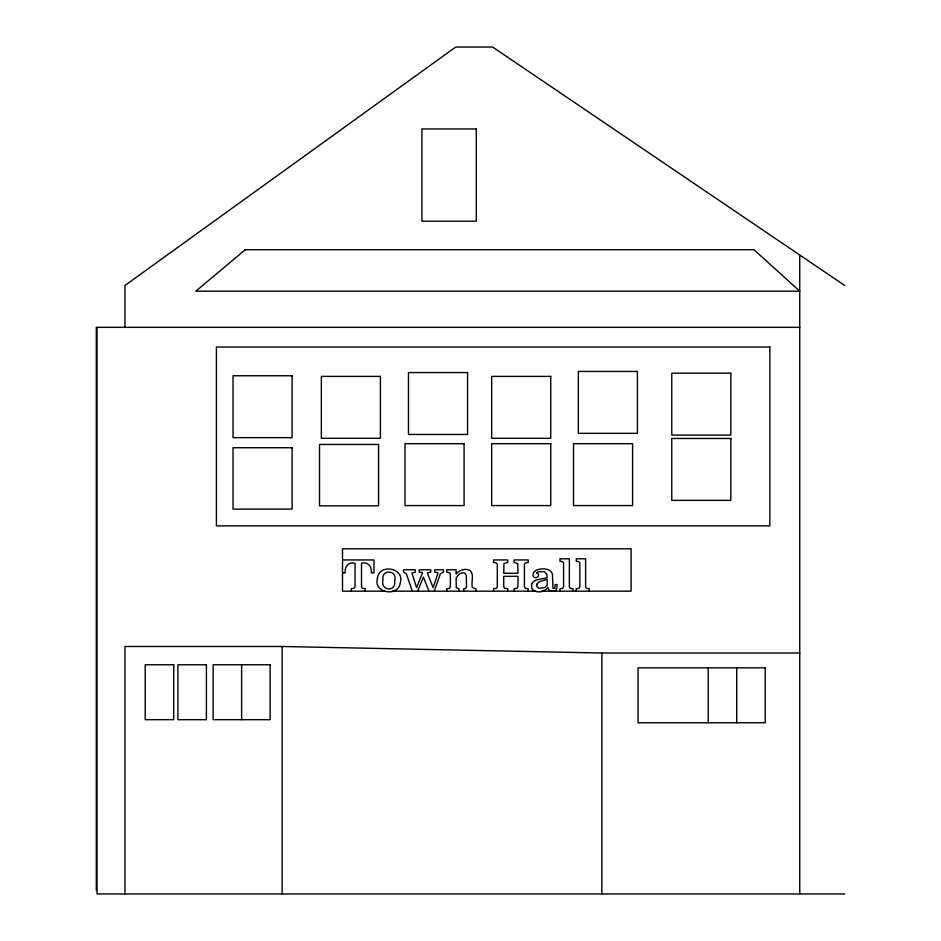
<?xml version="1.0" encoding="UTF-8"?>
<svg xmlns="http://www.w3.org/2000/svg" width="941" height="941" viewBox="0 0 941 941"><rect width="100%" height="100%" fill="white"/><g stroke="black" fill="none" stroke-linecap="round" stroke-linejoin="round"><path stroke-width="1.41" d="M434.224 591.171L440.435 573.598L443.47 572.163L443.47 569.775L434.601 569.775L434.601 572.163L437.518 572.457L437.965 573.304L433.083 587.596L427.332 572.928L430.778 572.163L430.778 569.775L419.215 569.775L419.215 572.163L422.097 572.422L422.45 573.175L416.569 587.596L411.946 573.045L415.31 572.163L415.31 569.775L403.536 569.775L403.536 572.163L406.312 573.634L412.276 591.171M417.581 591.171L423.415 577.174L428.967 591.171M799.744 327.35L96.311 327.35L96.311 890.515M342.512 559.942L373.989 559.942L373.989 572.798L371.342 572.928C372.048 566.882 368.013 561.295 361.509 563.259L361.509 586.796L362.45 588.243L365.284 588.725L365.284 591.171M384.987 591.171L342.512 591.171L342.512 548.791L631.093 548.791L631.093 591.171L541.734 591.171M392.315 591.171L535.876 591.171M799.744 653.019L601.875 653.019L282.147 646.491L124.965 646.491L124.965 893.95M844.689 893.95L97.029 893.95L97.029 327.35M342.512 572.798L345.159 572.928C344.441 566.847 348.523 561.283 355.039 563.259L355.039 586.796L354.098 588.243L351.299 588.725L351.299 591.171M844.689 285.464L492.649 47.05L455.715 47.05L124.965 285.464L124.965 327.35M799.744 255.035L799.744 893.95M736.709 667.851L736.709 722.77M708.208 667.851L708.208 722.77M601.875 653.019L601.875 893.95M589.278 591.171L589.278 588.772L586.525 588.301L585.62 586.878L585.62 558.801L576.245 558.801L576.245 561.201L578.95 561.671L579.856 563.094L579.856 586.878L578.95 588.301L576.245 588.772L576.245 591.171M573.01 591.171L573.01 588.772L570.258 588.301L569.352 586.878L569.352 558.801L559.977 558.801L559.977 561.201L562.683 561.671L563.588 563.094L563.588 586.878L562.683 588.301L559.977 588.772L559.977 591.171M528.207 591.171L528.207 588.725L525.36 588.243L524.419 586.796L524.419 564.353L525.36 562.894L528.207 562.412L528.207 559.942L514.033 559.942L514.033 562.412L517.738 563.506L517.985 573.257L503.741 573.257L503.988 563.506L507.693 562.412L507.693 559.942L493.566 559.942L493.566 562.412L496.377 562.894L497.307 564.353L497.307 586.796L496.377 588.243L493.566 588.725L493.566 591.171M514.033 591.171L514.033 588.725L516.997 588.243L517.985 586.796L517.985 576.327L503.741 576.327L503.741 586.796L504.729 588.243L507.693 588.725L507.693 591.171M475.911 591.171L475.911 588.772L472.453 587.702C470.571 582.35 475.523 572.434 468.371 569.717C463.854 568.564 458.949 570.387 456.114 574.057L456.114 569.775L446.74 569.775L446.74 572.163L449.457 572.646L450.363 574.057L450.363 586.878L449.457 588.301L446.74 588.772L446.74 591.171M463.678 591.171L463.678 588.772L465.795 588.301L466.501 586.878L466.289 575.28L464.666 572.916C460.972 571.869 457.573 575.08 456.114 578.221L456.291 587.702L458.937 588.772L458.937 591.171M282.147 646.491L282.147 893.95M241.625 664.758L241.625 719.677M377.494 578.15C372.742 593.148 398.419 597.37 400.243 582.961C405.195 567.764 378.929 563.236 377.494 578.15M394.667 580.621C396.632 592.465 379.941 591.301 383.022 579.609C380.964 568.905 397.937 569.905 394.667 580.621M531.512 584.326L531.806 588.36L533.182 590.266C537.77 593.183 544.98 592.101 547.827 587.219C548.062 591.077 552.943 592.701 555.778 590.372L556.743 588.807L557.072 584.573L555.096 584.573L554.802 588.325L552.979 588.431L552.461 574.551A6.269 6.269 0 0 0 549.638 570.505C544.604 567.152 530.406 568.835 533.429 576.892C535.405 578.786 539.569 577.08 538.452 574.128L536.311 572.846L538.64 571.705L544.427 571.681L546.839 574.398L547.109 577.68C541.957 579.503 534.041 578.397 531.512 584.326M536.805 584.208L536.911 586.714L539.028 588.348L544.698 587.525L547.156 585.161L547.156 579.315L539.217 581.773L536.805 584.208M245.248 249.718L195.834 291.192L799.744 291.192L753.976 249.718L245.248 249.718M476.299 128.976L421.909 128.976L421.909 221.194L476.299 221.194L476.299 128.976M769.844 347.017L216.418 347.017L216.418 525.866L769.844 525.866L769.844 347.017M637.398 371.448L578.339 371.448L578.339 433.342L637.398 433.342L637.398 371.448M467.548 372.565L408.476 372.565L408.476 434.46L467.548 434.46L467.548 372.565M730.839 373.177L671.768 373.177L671.768 435.071L730.839 435.071L730.839 373.177M292.098 375.753L233.039 375.753L233.039 437.647L292.098 437.647L292.098 375.753M380.411 376.4L321.34 376.4L321.34 438.294L380.411 438.294L380.411 376.4M550.744 376.4L491.673 376.4L491.673 438.294L550.744 438.294L550.744 376.4M730.839 438.471L671.768 438.471L671.768 500.365L730.839 500.365L730.839 438.471M464.078 443.693L405.006 443.693L405.006 505.588L464.078 505.588L464.078 443.693M550.744 443.693L491.673 443.693L491.673 505.588L550.744 505.588L550.744 443.693M632.587 443.693L573.516 443.693L573.516 505.588L632.587 505.588L632.587 443.693M378.564 444.458L319.505 444.458L319.505 505.846L378.564 505.846L378.564 444.458M292.098 447.728L233.039 447.728L233.039 509.116L292.098 509.116L292.098 447.728M173.697 664.758L145.196 664.758L145.196 719.677L173.697 719.677L173.697 664.758M206.408 664.758L177.908 664.758L177.908 719.677L206.408 719.677L206.408 664.758M270.126 664.758L213.136 664.758L213.136 719.677L270.126 719.677L270.126 664.758M765.209 667.851L638.057 667.851L638.057 722.77L765.209 722.77L765.209 667.851"/></g></svg>
